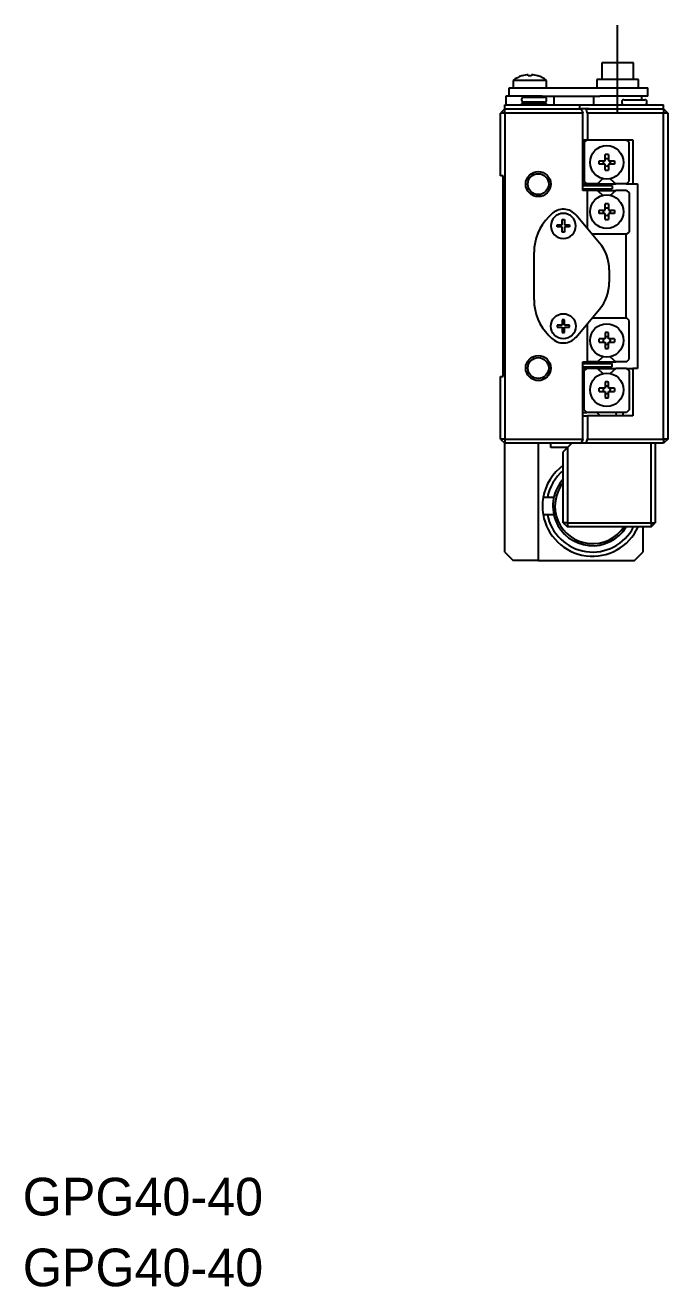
# Model space of a CAD drawing. Extents: x 60 to 390, y -6 to 185.
# Drawn here: x 60.1 to 137, y -6 to 144.9 of the extents above; entities that cross this region are included whole.
import ezdxf

# ---------------------------------------------------------------- set-up
doc = ezdxf.new("R2010")
doc.units = 0
doc.header["$LTSCALE"] = 10
doc.linetypes.add('CENTER', pattern=[2, 1.25, -0.25, 0.25, -0.25])
doc.layers.get('0').update_dxf_attribs({"linetype": 'CONTINUOUS'})
doc.layers.add('CENTER', color=1, linetype='CENTER')
doc.styles.get("Standard").update_dxf_attribs({"font": 'FGP教科書体NT-M'})

msp = doc.modelspace()

# ---------------------------------------------------------------- linework, layer by layer
at = {"color": 7, "linetype": 'CONTINUOUS'}
for p, q in [((132.89958, 140.351759), (129.09958, 140.351759)), ((129.09958, 140.351759), (129.09958, 138.351759)), ((132.89958, 138.351759), (132.89958, 140.351759)), ((120.29958, 138.807491), (120.29958, 138.939234)), ((120.69958, 138.939234), (120.69958, 138.807491)), ((117.99958, 136.351759), (117.99958, 137.351759)), ((117.99958, 137.351759), (119.99958, 137.351759)), ((120.49958, 138.249758), (118.49958, 138.249758)), ((118.49958, 138.249758), (118.49958, 137.351759)), ((119.570871, 138.807491), (119.54958, 138.807491)), ((119.99958, 137.351759), (128.86958, 137.351759)), ((120.69958, 138.807491), (120.29958, 138.807491)), ((122.49958, 138.249758), (120.49958, 138.249758)), ((121.44958, 138.807491), (121.428288, 138.807491)), ((122.49958, 137.351759), (122.49958, 138.249758)), ((133.49958, 138.351759), (128.49958, 138.351759)), ((128.49958, 138.351759), (128.49958, 137.351759)), ((128.86958, 137.351759), (129.86958, 137.351759)), ((129.86958, 137.351759), (133.59958, 137.351759)), ((133.49958, 137.351759), (133.49958, 138.351759)), ((133.59958, 137.351759), (134.59958, 137.351759)), ((134.59958, 136.351759), (134.59958, 137.351759)), ((121.969274, 136.351759), (117.59958, 136.351759)), ((117.59958, 136.351759), (117.59958, 135.351759)), ((119.49958, 136.001759), (119.49958, 135.901759)), ((119.74958, 136.251759), (122.24958, 136.251759)), ((121.969274, 136.351759), (128.86958, 136.351759)), ((122.49958, 135.901759), (122.49958, 136.001759)), ((123.39958, 135.351759), (123.39958, 136.351759)), ((128.09958, 136.351759), (128.09958, 135.351759)), ((129.86958, 136.351759), (128.86958, 136.351759)), ((133.59958, 136.351759), (129.86958, 136.351759)), ((131.74958, 135.951759), (134.24958, 135.951759)), ((134.59958, 136.351759), (133.59958, 136.351759)), ((133.89958, 135.951759), (133.89958, 136.351759)), ((117.49958, 134.851759), (116.99958, 134.351759)), ((116.99958, 126.851759), (116.99958, 134.351759)), ((117.49958, 134.351759), (116.99958, 134.351759)), ((117.49958, 134.851759), (117.49958, 135.351759)), ((117.49958, 135.351759), (118.99958, 135.351759)), ((117.49958, 134.351759), (117.49958, 134.851759)), ((117.49958, 134.851759), (118.99958, 134.851759)), ((117.49958, 134.351759), (117.49958, 95.351759)), ((126.839835, 134.351759), (117.49958, 134.351759)), ((118.99958, 135.351759), (125.469855, 135.351759)), ((118.99958, 134.851759), (125.469855, 134.851759)), ((118.99958, 134.851759), (125.469855, 134.851759)), ((122.49958, 135.501759), (119.49958, 135.501759)), ((119.49958, 135.501759), (119.49958, 135.351759)), ((122.24958, 135.651759), (119.74958, 135.651759)), ((119.99958, 135.651759), (119.99958, 135.501759)), ((121.99958, 135.501759), (121.99958, 135.651759)), ((122.49958, 135.351759), (122.49958, 135.501759)), ((125.469855, 135.351759), (126.469855, 135.351759)), ((125.469855, 134.851759), (126.643349, 134.851759)), ((126.469855, 135.351759), (126.663577, 135.351759)), ((126.469855, 134.851759), (126.469855, 135.351759)), ((126.663577, 135.351759), (127.60006, 135.351759)), ((127.135193, 134.851759), (126.663577, 134.851759)), ((126.839835, 125.101759), (126.839835, 134.351759)), ((127.135193, 134.851759), (127.179905, 134.851759)), ((127.60006, 134.851759), (127.179905, 134.851759)), ((127.179905, 134.851759), (127.60006, 134.851759)), ((127.378516, 134.351759), (127.378516, 131.151759)), ((136.49958, 134.351759), (127.378516, 134.351759)), ((127.60006, 135.351759), (134.99958, 135.351759)), ((127.60006, 134.851759), (134.99958, 134.851759)), ((127.60006, 134.851759), (134.99958, 134.851759)), ((131.49958, 135.701759), (131.49958, 135.601759)), ((134.49958, 135.601759), (134.49958, 135.701759)), ((134.99958, 135.351759), (136.49958, 135.351759)), ((134.99958, 134.851759), (136.49958, 134.851759)), ((136.49958, 134.851759), (136.49958, 135.351759)), ((136.49958, 134.851759), (136.49958, 134.351759)), ((136.49958, 134.851759), (136.99958, 134.351759)), ((136.49958, 95.351759), (136.49958, 134.351759)), ((136.99958, 134.351759), (136.49958, 134.351759)), ((136.99958, 134.351759), (136.99958, 95.351759)), ((126.839835, 131.151759), (127.378516, 131.151759)), ((126.987081, 130.851759), (126.839835, 130.851759)), ((127.308132, 131.151759), (126.987081, 130.851759)), ((126.987081, 130.851759), (126.987081, 126.201759)), ((127.378516, 131.151759), (132.815306, 131.151759)), ((132.376155, 130.851759), (132.050275, 131.151759)), ((132.376155, 126.201759), (132.376155, 130.851759)), ((132.815306, 131.151759), (132.815306, 125.901759)), ((128.770871, 128.651759), (129.49958, 128.651759)), ((129.49958, 128.251759), (128.770871, 128.251759)), ((129.49958, 128.651759), (129.49958, 129.380468)), ((129.49958, 127.52305), (129.49958, 128.251759)), ((129.89958, 129.380468), (129.89958, 128.651759)), ((129.89958, 128.651759), (130.628288, 128.651759)), ((129.89958, 128.251759), (129.89958, 127.52305)), ((130.628288, 128.251759), (129.89958, 128.251759)), ((117.29958, 126.851759), (116.99958, 126.851759)), ((117.29958, 102.851759), (117.29958, 126.851759)), ((126.839835, 126.201759), (126.987081, 126.201759)), ((127.308132, 125.901759), (126.839835, 125.901759)), ((126.839835, 125.701759), (130.347094, 125.701759)), ((126.839835, 125.301759), (130.347094, 125.301759)), ((126.987081, 126.201759), (127.308132, 125.901759)), ((128.579765, 125.901759), (127.308132, 125.901759)), ((128.46393, 125.101759), (128.658023, 125.301759)), ((128.481392, 125.101759), (128.675417, 125.301759)), ((128.579765, 125.901759), (129.231642, 126.508036)), ((128.685963, 125.901759), (130.765622, 125.901759)), ((128.817458, 125.701928), (128.701981, 125.901695)), ((128.83519, 125.70194), (128.720121, 125.901675)), ((128.99958, 125.901759), (128.99958, 125.701759)), ((128.99958, 125.301759), (128.99958, 125.101759)), ((129.924642, 125.101781), (129.941805, 125.301788)), ((129.99958, 125.101759), (129.99958, 125.301759)), ((130.12257, 126.497135), (130.765622, 125.901759)), ((130.198572, 125.301797), (130.221121, 125.101813)), ((130.347094, 125.701759), (130.347094, 125.301759)), ((132.050275, 125.901759), (130.765622, 125.901759)), ((132.034999, 125.901759), (132.815306, 125.901759)), ((132.050275, 125.901759), (132.376155, 126.201759)), ((132.815306, 125.901759), (133.364731, 125.901759)), ((133.364731, 125.901759), (133.364731, 103.801759)), ((127.378516, 125.101759), (126.839835, 125.101759)), ((128.579765, 125.101759), (127.378516, 125.101759)), ((127.378516, 120.532224), (127.378516, 125.101759)), ((128.568316, 125.101759), (130.765622, 125.101759)), ((128.579765, 125.101759), (129.231642, 124.495482)), ((130.12257, 124.506383), (130.765622, 125.101759)), ((132.050275, 125.101759), (130.765622, 125.101759)), ((132.050275, 125.101759), (132.376155, 124.801759)), ((132.376155, 124.801759), (132.376155, 120.151759)), ((123.085366, 122.265973), (122.756939, 121.937545)), ((128.770871, 122.751759), (129.49958, 122.751759)), ((129.49958, 122.351759), (128.770871, 122.351759)), ((129.49958, 122.751759), (129.49958, 123.480468)), ((129.49958, 121.62305), (129.49958, 122.351759)), ((129.89958, 123.480468), (129.89958, 122.751759)), ((129.89958, 122.751759), (130.628288, 122.751759)), ((129.89958, 122.351759), (129.89958, 121.62305)), ((130.628288, 122.351759), (129.89958, 122.351759)), ((123.74958, 120.976759), (124.37458, 120.976759)), ((123.74958, 120.726759), (123.74958, 120.976759)), ((124.37458, 120.726759), (123.74958, 120.726759)), ((124.37458, 121.601759), (124.62458, 121.601759)), ((124.37458, 120.976759), (124.37458, 121.601759)), ((124.37458, 120.101759), (124.37458, 120.726759)), ((124.62458, 121.601759), (124.62458, 120.976759)), ((124.62458, 120.976759), (125.24958, 120.976759)), ((124.62458, 120.726759), (124.62458, 120.101759)), ((125.24958, 120.726759), (124.62458, 120.726759)), ((125.24958, 120.976759), (125.24958, 120.726759)), ((128.829802, 118.802649), (126.031669, 122.137334)), ((124.62458, 120.101759), (124.37458, 120.101759)), ((131.99958, 119.851759), (127.949494, 119.851759)), ((132.050275, 119.851759), (131.99958, 119.851759)), ((131.99958, 109.851759), (131.99958, 119.851759)), ((132.376155, 120.151759), (132.050275, 119.851759)), ((120.99958, 112.008613), (120.99958, 117.694905)), ((129.99958, 115.588711), (129.99958, 114.114807)), ((126.031669, 107.566184), (128.829802, 110.900869)), ((123.74958, 108.976759), (123.74958, 108.726759)), ((124.37458, 108.976759), (123.74958, 108.976759)), ((123.74958, 108.726759), (124.37458, 108.726759)), ((124.37458, 109.601759), (124.37458, 108.976759)), ((124.62458, 109.601759), (124.37458, 109.601759)), ((124.37458, 108.726759), (124.37458, 108.101759)), ((124.62458, 108.976759), (124.62458, 109.601759)), ((125.24958, 108.976759), (124.62458, 108.976759)), ((124.62458, 108.101759), (124.62458, 108.726759)), ((124.62458, 108.726759), (125.24958, 108.726759)), ((125.24958, 108.726759), (125.24958, 108.976759)), ((127.378516, 104.601759), (127.378516, 109.171294)), ((127.949494, 109.851759), (131.99958, 109.851759)), ((132.050275, 109.851759), (131.99958, 109.851759)), ((132.376155, 109.551759), (132.050275, 109.851759)), ((132.376155, 104.901759), (132.376155, 109.551759)), ((122.756939, 107.765973), (123.085366, 107.437545)), ((124.37458, 108.101759), (124.62458, 108.101759)), ((129.49958, 107.351759), (128.770871, 107.351759)), ((129.49958, 108.080468), (129.49958, 107.351759)), ((129.89958, 107.351759), (129.89958, 108.080468)), ((130.628288, 107.351759), (129.89958, 107.351759)), ((128.770871, 106.951759), (129.49958, 106.951759)), ((129.49958, 106.951759), (129.49958, 106.22305)), ((129.89958, 106.22305), (129.89958, 106.951759)), ((129.89958, 106.951759), (130.628288, 106.951759)), ((126.839835, 95.351759), (126.839835, 104.601759)), ((126.839835, 104.601759), (127.378516, 104.601759)), ((126.839835, 104.401759), (130.347094, 104.401759)), ((128.579765, 104.601759), (127.378516, 104.601759)), ((128.658023, 104.401759), (128.46393, 104.601759)), ((128.675417, 104.401759), (128.481392, 104.601759)), ((128.579765, 104.601759), (129.231642, 105.208036)), ((128.579765, 104.601759), (130.765622, 104.601759)), ((128.99958, 104.601759), (128.99958, 104.401759)), ((129.941816, 104.401638), (129.924641, 104.601753)), ((129.99958, 104.401759), (129.99958, 104.601759)), ((130.12257, 105.197135), (130.765622, 104.601759)), ((130.221124, 104.60175), (130.198567, 104.401687)), ((130.347094, 104.001759), (130.347094, 104.401759)), ((132.050275, 104.601759), (130.765622, 104.601759)), ((132.050275, 104.601759), (132.376155, 104.901759)), ((116.99958, 95.351759), (116.99958, 102.851759)), ((116.99958, 102.851759), (117.29958, 102.851759)), ((126.839835, 104.001759), (130.347094, 104.001759)), ((127.308132, 103.801759), (126.839835, 103.801759)), ((126.839835, 103.501759), (126.987081, 103.501759)), ((126.987081, 103.501759), (127.308132, 103.801759)), ((126.987081, 98.851759), (126.987081, 103.501759)), ((128.579765, 103.801759), (127.308132, 103.801759)), ((128.579765, 103.801759), (129.231642, 103.195482)), ((128.685963, 103.801759), (130.765622, 103.801759)), ((128.701982, 103.801824), (128.817492, 104.001679)), ((128.720113, 103.801832), (128.835164, 104.00151)), ((128.99958, 104.001759), (128.99958, 103.801759)), ((130.12257, 103.206383), (130.765622, 103.801759)), ((132.050275, 103.801759), (130.765622, 103.801759)), ((132.034999, 103.801759), (132.815306, 103.801759)), ((132.050275, 103.801759), (132.376155, 103.501759)), ((132.376155, 103.501759), (132.376155, 98.851759)), ((132.815306, 103.801759), (132.815306, 98.151759)), ((133.364731, 103.801759), (132.815306, 103.801759)), ((129.49958, 101.451759), (128.770871, 101.451759)), ((129.49958, 102.180468), (129.49958, 101.451759)), ((129.89958, 101.451759), (129.89958, 102.180468)), ((130.628288, 101.451759), (129.89958, 101.451759)), ((128.770871, 101.051759), (129.49958, 101.051759)), ((129.49958, 101.051759), (129.49958, 100.32305)), ((129.89958, 100.32305), (129.89958, 101.051759)), ((129.89958, 101.051759), (130.628288, 101.051759)), ((126.987081, 98.851759), (126.839835, 98.851759)), ((126.839835, 98.551759), (127.308132, 98.551759)), ((126.839835, 98.151759), (127.378516, 98.151759)), ((127.308132, 98.551759), (126.987081, 98.851759)), ((132.050275, 98.551759), (127.308132, 98.551759)), ((127.378516, 98.151759), (127.378516, 95.351759)), ((132.815306, 98.151759), (127.378516, 98.151759)), ((128.74958, 98.301759), (128.49958, 98.551759)), ((128.89958, 98.151759), (128.74958, 98.301759)), ((130.865891, 98.151759), (130.808585, 98.551701)), ((131.657032, 98.551753), (131.589913, 98.151759)), ((132.376155, 98.851759), (132.050275, 98.551759)), ((117.49958, 95.351759), (116.99958, 95.351759)), ((116.99958, 95.351759), (117.49958, 94.851759)), ((117.49958, 95.351759), (126.839835, 95.351759)), ((117.49958, 95.351759), (117.49958, 94.851759)), ((127.378516, 95.351759), (136.49958, 95.351759)), ((136.99958, 95.351759), (136.49958, 94.851759)), ((136.49958, 95.351759), (136.49958, 94.851759)), ((136.99958, 95.351759), (136.49958, 95.351759)), ((117.49958, 81.851759), (117.49958, 94.851759)), ((126.643349, 94.851759), (117.49958, 94.851759)), ((121.49958, 94.851759), (121.49958, 80.851759)), ((122.99958, 94.351759), (122.99958, 94.851759)), ((124.99958, 94.351759), (122.99958, 94.351759)), ((124.99958, 94.351759), (124.49958, 93.851759)), ((124.49958, 85.351759), (124.49958, 93.851759)), ((125.49958, 94.851759), (124.99958, 94.351759)), ((124.99958, 94.351759), (124.99958, 85.351759)), ((127.179905, 94.851759), (126.643349, 94.851759)), ((136.49958, 94.851759), (127.179905, 94.851759)), ((134.99958, 85.351759), (134.99958, 94.851759)), ((135.49958, 94.851759), (135.49958, 85.351759)), ((122.591253, 88.351759), (122.0835, 88.351759)), ((123.356031, 88.351759), (122.591253, 88.351759)), ((122.0835, 86.351759), (122.591253, 86.351759)), ((122.591253, 86.351759), (123.356031, 86.351759)), ((124.99958, 85.351759), (124.49958, 85.351759)), ((124.49958, 85.351759), (124.99958, 84.851759)), ((124.99958, 85.351759), (134.99958, 85.351759)), ((124.99958, 85.351759), (124.99958, 84.851759)), ((134.99958, 84.851759), (124.99958, 84.851759)), ((133.99958, 84.851759), (133.99958, 81.851759)), ((134.99958, 85.351759), (135.49958, 85.351759)), ((134.99958, 84.851759), (135.49958, 85.351759)), ((134.99958, 85.351759), (134.99958, 84.851759)), ((117.49958, 81.851759), (118.49958, 80.851759)), ((132.99958, 80.851759), (133.99958, 81.851759)), ((121.49958, 80.851759), (118.49958, 80.851759)), ((121.49958, 80.851759), (132.99958, 80.851759))]:
    msp.add_line(p, q, dxfattribs=at)
for centre, radius in [((129.69958, 128.451759), 2), ((121.49958, 125.851759), 1.25), ((129.69958, 122.551759), 2), ((124.49958, 108.851759), 1.5), ((129.69958, 107.151759), 2), ((121.49958, 103.851759), 1.25), ((129.69958, 101.251759), 2)]:
    msp.add_circle(centre, radius, dxfattribs=at)
at = {"color": 3, "linetype": 'CONTINUOUS'}
for centre in [(121.49958, 125.851759), (121.49958, 103.851759)]:
    msp.add_circle(centre, 1.5, dxfattribs=at)
at = {"color": 7, "linetype": 'CONTINUOUS'}
for centre, radius, start, end in [((120.49958, 135.751759), 3.193744, 93.59035, 106.905258), ((120.49958, 135.751759), 3.193744, 73.094742, 86.40965), ((120.49958, 135.751759), 3.2, 107.270005, 128.682187), ((120.49958, 135.751759), 3.2, 51.317813, 72.729995), ((119.74958, 136.001759), 0.25, 90, 180), ((119.74958, 135.901759), 0.25, 180, 270), ((122.24958, 136.001759), 0.25, 0, 90), ((122.24958, 135.901759), 0.25, 270, 0), ((131.74958, 135.701759), 0.25, 90, 180), ((134.24958, 135.701759), 0.25, 0, 90), ((176.99958, 154.351759), 54, 201.168449, 201.738461), ((176.99958, 154.351759), 53.5, 201.375953, 201.952128), ((131.74958, 135.601759), 0.25, 180, 270), ((134.24958, 135.601759), 0.25, 270, 0), ((129.69958, 128.451759), 0.95, 167.846803, 192.153197), ((129.69958, 128.451759), 0.435085, 152.633517, 207.366483), ((129.69958, 128.451759), 0.95, 77.846803, 102.153197), ((129.69958, 128.451759), 0.435085, 62.633517, 117.366483), ((129.69958, 128.451759), 0.435085, 332.633517, 27.366483), ((129.69958, 128.451759), 0.95, 347.846803, 12.153197), ((129.69958, 128.451759), 0.435085, 242.633517, 297.366483), ((129.69958, 128.451759), 0.95, 257.846803, 282.153197), ((124.49958, 120.851759), 1.5, 0, 270), ((124.49958, 120.851759), 2, 40, 135), ((129.69958, 122.551759), 0.95, 167.846803, 192.153197), ((129.69958, 122.551759), 0.435085, 152.633517, 207.366483), ((129.69958, 122.551759), 0.95, 77.846803, 102.153197), ((129.69958, 122.551759), 0.435085, 62.633517, 117.366483), ((129.69958, 122.551759), 0.435085, 332.633517, 27.366483), ((129.69958, 122.551759), 0.95, 347.846803, 12.153197), ((126.99958, 117.694905), 6, 135, 180), ((124.49958, 120.851759), 1.5, 270, 0), ((129.69958, 122.551759), 0.435085, 242.633517, 297.366483), ((129.69958, 122.551759), 0.95, 257.846803, 282.153197), ((124.99958, 115.588711), 5, 0, 40), ((124.99958, 114.114807), 5, 320, 0), ((126.99958, 112.008613), 6, 180, 225), ((124.49958, 108.851759), 2, 225, 320), ((129.69958, 107.151759), 0.95, 167.846803, 192.153197), ((129.69958, 107.151759), 0.435085, 152.633517, 207.366483), ((129.69958, 107.151759), 0.95, 77.846803, 102.153197), ((129.69958, 107.151759), 0.435085, 62.633517, 117.366483), ((129.69958, 107.151759), 0.435085, 332.633517, 27.366483), ((129.69958, 107.151759), 0.95, 347.846803, 12.153197), ((129.69958, 107.151759), 0.435085, 242.633517, 297.366483), ((129.69958, 107.151759), 0.95, 257.846803, 282.153197), ((129.69958, 101.251759), 0.95, 167.846803, 192.153197), ((129.69958, 101.251759), 0.435085, 152.633517, 207.366483), ((129.69958, 101.251759), 0.95, 77.846803, 102.153197), ((129.69958, 101.251759), 0.435085, 62.633517, 117.366483), ((129.69958, 101.251759), 0.435085, 332.633517, 27.366483), ((129.69958, 101.251759), 0.95, 347.846803, 12.153197), ((129.69958, 101.251759), 0.435085, 242.633517, 297.366483), ((129.69958, 101.251759), 0.95, 257.846803, 282.153197), ((176.99958, 75.351759), 54, 158.261539, 158.831551), ((176.99958, 75.351759), 53.5, 158.047872, 158.624047), ((127.99958, 87.351759), 6, 125.685335, 170.405932), ((127.99958, 87.351759), 5.5, 129.521196, 169.524318), ((127.99958, 87.351759), 4.75, 137.463102, 328.243136), ((127.99958, 87.351759), 6, 170.405932, 189.594068), ((127.99958, 87.351759), 6, 189.594068, 335.375682), ((127.99958, 87.351759), 5.5, 190.475682, 332.964308)]:
    msp.add_arc(centre, radius, start, end, dxfattribs=at)
at = {"color": 3, "linetype": 'CONTINUOUS'}
msp.add_arc((127.99958, 87.351759), 4.5, 141.057559, 326.251011, dxfattribs=at)
at = {"layer": 'CENTER', "color": 1, "linetype": 'CENTER'}
msp.add_line((130.99958, 134.26453), (130.99958, 144.855275), dxfattribs=at)

# ---------------------------------------------------------------- texts
at = {"color": 7}
for p in [(59.800724, 2.504222), (59.815781, -5.963646)]:
    msp.add_text('GPG40-40', height=4.5, dxfattribs=at).set_placement(p)

doc.saveas('drawing.dxf')
